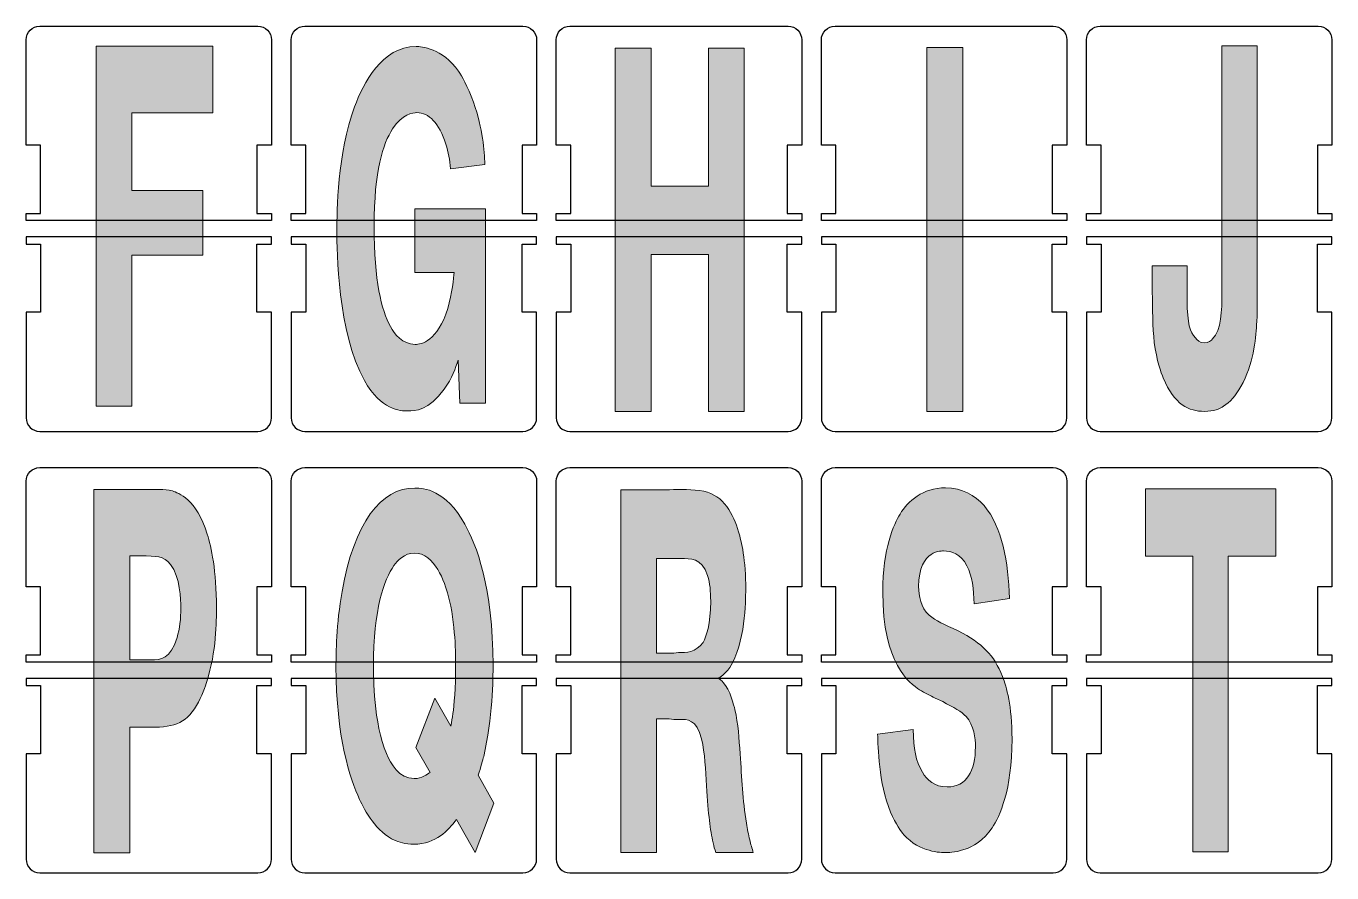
# Model space of a CAD drawing. Header units: millimetres. Extents: x 39 to 639, y -9 to 390.
# Drawn here: x 335.3 to 622.7, y 192 to 378.3 of the extents above; entities that cross this region are included whole.
import ezdxf

# ---------------------------------------------------------------- set-up
doc = ezdxf.new("R2010")
doc.units = ezdxf.units.MM
doc.header["$MEASUREMENT"] = 0
doc.layers.get('0').update_dxf_attribs({"lineweight": 0})

# ---------------------------------------------------------------- blocks, each defined once
blk = doc.blocks.new('Block_5')
at = {"true_color": 0xff0000, "transparency": 33554687}
h = blk.add_hatch(color=1, dxfattribs=at)
h.dxf.hatch_style = 2
edge = h.paths.add_edge_path()
edge.add_spline(control_points=[(358.62, 327.89), (358.62, 327.89), (358.62, 294.68), (358.62, 294.68), (358.62, 294.68), (350.77, 294.68), (350.77, 294.68), (350.77, 294.68), (350.77, 373.89), (350.77, 373.89), (350.77, 373.89), (376.4, 373.89), (376.4, 373.89), (376.4, 373.89), (376.4, 359.19), (376.4, 359.19), (376.4, 359.19), (358.62, 359.19), (358.62, 359.19), (358.62, 359.19), (358.62, 342.14), (358.62, 342.14), (358.62, 342.14), (374.23, 342.14), (374.23, 342.14), (374.23, 342.14), (374.23, 327.89), (374.23, 327.89), (374.23, 327.89), (358.62, 327.89), (358.62, 327.89)], knot_values=[0, 0, 0, 0, 1, 1, 1, 2, 2, 2, 3, 3, 3, 4, 4, 4, 5, 5, 5, 6, 6, 6, 7, 7, 7, 8, 8, 8, 9, 9, 9, 10, 10, 10, 10], degree=3, periodic=0)
blk.add_open_spline([(358.62, 327.89), (358.62, 327.89), (358.62, 294.68), (358.62, 294.68), (358.62, 294.68), (350.77, 294.68), (350.77, 294.68), (350.77, 294.68), (350.77, 373.89), (350.77, 373.89), (350.77, 373.89), (376.4, 373.89), (376.4, 373.89), (376.4, 373.89), (376.4, 359.19), (376.4, 359.19), (376.4, 359.19), (358.62, 359.19), (358.62, 359.19), (358.62, 359.19), (358.62, 342.14), (358.62, 342.14), (358.62, 342.14), (374.23, 342.14), (374.23, 342.14), (374.23, 342.14), (374.23, 327.89), (374.23, 327.89), (374.23, 327.89), (358.62, 327.89), (358.62, 327.89)], degree=3, knots=[0, 0, 0, 0, 1, 1, 1, 2, 2, 2, 3, 3, 3, 4, 4, 4, 5, 5, 5, 6, 6, 6, 7, 7, 7, 8, 8, 8, 9, 9, 9, 10, 10, 10, 10])
blk = doc.blocks.new('Block_6')
at = {"true_color": 0xff0000, "transparency": 33554687}
h = blk.add_hatch(color=1, dxfattribs=at)
h.dxf.hatch_style = 2
edge = h.paths.add_edge_path()
edge.add_spline(control_points=[(420.89, 324.11), (420.89, 324.11), (420.89, 338.11), (420.89, 338.11), (420.89, 338.11), (436.45, 338.11), (436.45, 338.11), (436.45, 338.11), (436.45, 295.36), (436.45, 295.36), (436.45, 295.36), (430.77, 295.36), (430.77, 295.36), (430.77, 295.36), (430.38, 304.8), (430.38, 304.8), (429.83, 303.06), (429.09, 300.89), (427.31, 298.4), (424.06, 293.73), (420.8, 293.62), (419.36, 293.62), (417.63, 293.62), (413.49, 293.73), (409.78, 300.35), (403.86, 310.88), (403.71, 329), (403.71, 333.23), (403.71, 337.57), (403.81, 350.16), (407.61, 360.57), (409.54, 365.68), (413.63, 373.81), (421.14, 373.81), (422.33, 373.81), (426.87, 373.49), (430.48, 368.39), (431.22, 367.3), (432.45, 365.24), (433.78, 361.55), (435.86, 355.47), (436.16, 351.03), (436.3, 347.88), (436.3, 347.88), (428.75, 346.9), (428.75, 346.9), (428.5, 348.96), (428.3, 350.48), (427.71, 352.33), (426.28, 356.99), (423.86, 359.27), (421.34, 359.27), (420.45, 359.27), (418.08, 358.95), (415.96, 355.69), (413.88, 352.44), (411.91, 346.47), (411.91, 334.31), (411.91, 322.16), (413.49, 315.87), (415.51, 312.18), (416.4, 310.55), (418.08, 308.27), (420.94, 308.27), (422.28, 308.27), (425.88, 308.92), (428.11, 316.19), (429.09, 319.45), (429.39, 322.92), (429.54, 324.11), (429.54, 324.11), (420.89, 324.11), (420.89, 324.11)], knot_values=[0, 0, 0, 0, 1, 1, 1, 2, 2, 2, 3, 3, 3, 4, 4, 4, 5, 5, 5, 6, 6, 6, 7, 7, 7, 8, 8, 8, 9, 9, 9, 10, 10, 10, 11, 11, 11, 12, 12, 12, 13, 13, 13, 14, 14, 14, 15, 15, 15, 16, 16, 16, 17, 17, 17, 18, 18, 18, 19, 19, 19, 20, 20, 20, 21, 21, 21, 22, 22, 22, 23, 23, 23, 24, 24, 24, 24], degree=3, periodic=0)
blk.add_open_spline([(420.89, 324.11), (420.89, 324.11), (420.89, 338.11), (420.89, 338.11), (420.89, 338.11), (436.45, 338.11), (436.45, 338.11), (436.45, 338.11), (436.45, 295.36), (436.45, 295.36), (436.45, 295.36), (430.77, 295.36), (430.77, 295.36), (430.77, 295.36), (430.38, 304.8), (430.38, 304.8), (429.83, 303.06), (429.09, 300.89), (427.31, 298.4), (424.06, 293.73), (420.8, 293.62), (419.36, 293.62), (417.63, 293.62), (413.49, 293.73), (409.78, 300.35), (403.86, 310.88), (403.71, 329), (403.71, 333.23), (403.71, 337.57), (403.81, 350.16), (407.61, 360.57), (409.54, 365.68), (413.63, 373.81), (421.14, 373.81), (422.33, 373.81), (426.87, 373.49), (430.48, 368.39), (431.22, 367.3), (432.45, 365.24), (433.78, 361.55), (435.86, 355.47), (436.16, 351.03), (436.3, 347.88), (436.3, 347.88), (428.75, 346.9), (428.75, 346.9), (428.5, 348.96), (428.3, 350.48), (427.71, 352.33), (426.28, 356.99), (423.86, 359.27), (421.34, 359.27), (420.45, 359.27), (418.08, 358.95), (415.96, 355.69), (413.88, 352.44), (411.91, 346.47), (411.91, 334.31), (411.91, 322.16), (413.49, 315.87), (415.51, 312.18), (416.4, 310.55), (418.08, 308.27), (420.94, 308.27), (422.28, 308.27), (425.88, 308.92), (428.11, 316.19), (429.09, 319.45), (429.39, 322.92), (429.54, 324.11), (429.54, 324.11), (420.89, 324.11), (420.89, 324.11)], degree=3, knots=[0, 0, 0, 0, 1, 1, 1, 2, 2, 2, 3, 3, 3, 4, 4, 4, 5, 5, 5, 6, 6, 6, 7, 7, 7, 8, 8, 8, 9, 9, 9, 10, 10, 10, 11, 11, 11, 12, 12, 12, 13, 13, 13, 14, 14, 14, 15, 15, 15, 16, 16, 16, 17, 17, 17, 18, 18, 18, 19, 19, 19, 20, 20, 20, 21, 21, 21, 22, 22, 22, 23, 23, 23, 24, 24, 24, 24])
blk = doc.blocks.new('Block_7')
at = {"true_color": 0xff0000, "transparency": 33554687}
h = blk.add_hatch(color=1, dxfattribs=at)
h.dxf.hatch_style = 2
edge = h.paths.add_edge_path()
edge.add_spline(control_points=[(485.49, 373.45), (485.49, 373.45), (493.34, 373.45), (493.34, 373.45), (493.34, 373.45), (493.34, 293.47), (493.34, 293.47), (493.34, 293.47), (485.49, 293.47), (485.49, 293.47), (485.49, 293.47), (485.49, 328.02), (485.49, 328.02), (485.49, 328.02), (472.89, 328.02), (472.89, 328.02), (472.89, 328.02), (472.89, 293.47), (472.89, 293.47), (472.89, 293.47), (464.94, 293.47), (464.94, 293.47), (464.94, 293.47), (464.94, 373.45), (464.94, 373.45), (464.94, 373.45), (472.89, 373.45), (472.89, 373.45), (472.89, 373.45), (472.89, 343.09), (472.89, 343.09), (472.89, 343.09), (485.49, 343.09), (485.49, 343.09), (485.49, 343.09), (485.49, 373.45), (485.49, 373.45)], knot_values=[0, 0, 0, 0, 1, 1, 1, 2, 2, 2, 3, 3, 3, 4, 4, 4, 5, 5, 5, 6, 6, 6, 7, 7, 7, 8, 8, 8, 9, 9, 9, 10, 10, 10, 11, 11, 11, 12, 12, 12, 12], degree=3, periodic=0)
blk.add_open_spline([(485.49, 373.45), (485.49, 373.45), (493.34, 373.45), (493.34, 373.45), (493.34, 373.45), (493.34, 293.47), (493.34, 293.47), (493.34, 293.47), (485.49, 293.47), (485.49, 293.47), (485.49, 293.47), (485.49, 328.02), (485.49, 328.02), (485.49, 328.02), (472.89, 328.02), (472.89, 328.02), (472.89, 328.02), (472.89, 293.47), (472.89, 293.47), (472.89, 293.47), (464.94, 293.47), (464.94, 293.47), (464.94, 293.47), (464.94, 373.45), (464.94, 373.45), (464.94, 373.45), (472.89, 373.45), (472.89, 373.45), (472.89, 373.45), (472.89, 343.09), (472.89, 343.09), (472.89, 343.09), (485.49, 343.09), (485.49, 343.09), (485.49, 343.09), (485.49, 373.45), (485.49, 373.45)], degree=3, knots=[0, 0, 0, 0, 1, 1, 1, 2, 2, 2, 3, 3, 3, 4, 4, 4, 5, 5, 5, 6, 6, 6, 7, 7, 7, 8, 8, 8, 9, 9, 9, 10, 10, 10, 11, 11, 11, 12, 12, 12, 12])
blk = doc.blocks.new('Block_8')
at = {"true_color": 0xff0000, "transparency": 33554687}
h = blk.add_hatch(color=1, dxfattribs=at)
h.dxf.hatch_style = 2
edge = h.paths.add_edge_path()
edge.add_spline(control_points=[(541.43, 293.5), (541.43, 293.5), (533.57, 293.5), (533.57, 293.5), (533.57, 293.5), (533.57, 373.57), (533.57, 373.57), (533.57, 373.57), (541.43, 373.57), (541.43, 373.57), (541.43, 373.57), (541.43, 293.5), (541.43, 293.5)], knot_values=[0, 0, 0, 0, 1, 1, 1, 2, 2, 2, 3, 3, 3, 4, 4, 4, 4], degree=3, periodic=0)
blk.add_open_spline([(541.43, 293.5), (541.43, 293.5), (533.57, 293.5), (533.57, 293.5), (533.57, 293.5), (533.57, 373.57), (533.57, 373.57), (533.57, 373.57), (541.43, 373.57), (541.43, 373.57), (541.43, 373.57), (541.43, 293.5), (541.43, 293.5)], degree=3, knots=[0, 0, 0, 0, 1, 1, 1, 2, 2, 2, 3, 3, 3, 4, 4, 4, 4])
blk = doc.blocks.new('Block_9')
at = {"true_color": 0xff0000, "transparency": 33554687}
h = blk.add_hatch(color=1, dxfattribs=at)
h.dxf.hatch_style = 2
edge = h.paths.add_edge_path()
edge.add_spline(control_points=[(606.26, 325.55), (606.26, 323.1), (606.26, 320.75), (606.21, 318.3), (606.21, 317.52), (606.26, 314.95), (606.11, 312.5), (605.91, 309.37), (605.37, 303.79), (602.66, 299), (601.52, 296.99), (600.24, 295.54), (598.85, 294.65), (597.96, 294.09), (596.68, 293.53), (594.6, 293.53), (591.25, 293.53), (587.94, 294.98), (585.57, 300.89), (585.07, 302.01), (584.13, 304.69), (583.59, 308.7), (583.2, 312.05), (583.2, 316.29), (583.15, 319.75), (583.15, 319.75), (583.15, 325.55), (583.15, 325.55), (583.15, 325.55), (590.8, 325.55), (590.8, 325.55), (590.8, 325.55), (590.8, 318.08), (590.8, 318.08), (590.85, 312.72), (591.44, 310.94), (592.63, 309.71), (592.98, 309.26), (593.62, 308.59), (594.6, 308.59), (595.49, 308.59), (596.14, 309.15), (596.43, 309.48), (598.36, 311.49), (598.46, 315.62), (598.46, 319.75), (598.46, 319.75), (598.46, 373.97), (598.46, 373.97), (598.46, 373.97), (606.26, 373.97), (606.26, 373.97), (606.26, 373.97), (606.26, 325.55), (606.26, 325.55)], knot_values=[0, 0, 0, 0, 1, 1, 1, 2, 2, 2, 3, 3, 3, 4, 4, 4, 5, 5, 5, 6, 6, 6, 7, 7, 7, 8, 8, 8, 9, 9, 9, 10, 10, 10, 11, 11, 11, 12, 12, 12, 13, 13, 13, 14, 14, 14, 15, 15, 15, 16, 16, 16, 17, 17, 17, 18, 18, 18, 18], degree=3, periodic=0)
blk.add_open_spline([(606.26, 325.55), (606.26, 323.1), (606.26, 320.75), (606.21, 318.3), (606.21, 317.52), (606.26, 314.95), (606.11, 312.5), (605.91, 309.37), (605.37, 303.79), (602.66, 299), (601.52, 296.99), (600.24, 295.54), (598.85, 294.65), (597.96, 294.09), (596.68, 293.53), (594.6, 293.53), (591.25, 293.53), (587.94, 294.98), (585.57, 300.89), (585.07, 302.01), (584.13, 304.69), (583.59, 308.7), (583.2, 312.05), (583.2, 316.29), (583.15, 319.75), (583.15, 319.75), (583.15, 325.55), (583.15, 325.55), (583.15, 325.55), (590.8, 325.55), (590.8, 325.55), (590.8, 325.55), (590.8, 318.08), (590.8, 318.08), (590.85, 312.72), (591.44, 310.94), (592.63, 309.71), (592.98, 309.26), (593.62, 308.59), (594.6, 308.59), (595.49, 308.59), (596.14, 309.15), (596.43, 309.48), (598.36, 311.49), (598.46, 315.62), (598.46, 319.75), (598.46, 319.75), (598.46, 373.97), (598.46, 373.97), (598.46, 373.97), (606.26, 373.97), (606.26, 373.97), (606.26, 373.97), (606.26, 325.55), (606.26, 325.55)], degree=3, knots=[0, 0, 0, 0, 1, 1, 1, 2, 2, 2, 3, 3, 3, 4, 4, 4, 5, 5, 5, 6, 6, 6, 7, 7, 7, 8, 8, 8, 9, 9, 9, 10, 10, 10, 11, 11, 11, 12, 12, 12, 13, 13, 13, 14, 14, 14, 15, 15, 15, 16, 16, 16, 17, 17, 17, 18, 18, 18, 18])
blk = doc.blocks.new('Block_15')
at = {"true_color": 0xff0000, "transparency": 33554687}
h = blk.add_hatch(color=1, dxfattribs=at)
h.dxf.hatch_style = 2
edge = h.paths.add_edge_path()
edge.add_spline(control_points=[(358.12, 238.88), (358.12, 238.88), (362.76, 238.88), (362.76, 238.88), (365.03, 238.88), (367.11, 238.99), (368.54, 243.75), (369.13, 245.67), (369.38, 247.94), (369.38, 250.31), (369.38, 252.01), (369.23, 257.11), (367.11, 259.83), (365.62, 261.87), (363.95, 261.64), (360.59, 261.75), (360.59, 261.75), (358.12, 261.75), (358.12, 261.75), (358.12, 261.75), (358.12, 238.88), (358.12, 238.88)], knot_values=[0, 0, 0, 0, 1, 1, 1, 2, 2, 2, 3, 3, 3, 4, 4, 4, 5, 5, 5, 6, 6, 6, 7, 7, 7, 7], degree=3, periodic=0)
edge = h.paths.add_edge_path()
edge.add_spline(control_points=[(358.12, 196.41), (358.12, 196.41), (350.22, 196.41), (350.22, 196.41), (350.22, 196.41), (350.22, 276.36), (350.22, 276.36), (350.22, 276.36), (361.77, 276.36), (361.77, 276.36), (363.7, 276.36), (365.67, 276.47), (367.55, 276.02), (368.84, 275.57), (372.79, 274.32), (375.21, 266.51), (376.05, 263.68), (377.23, 258.58), (377.23, 250.31), (377.23, 247.48), (377.18, 240.58), (375.11, 234.12), (374.81, 233.1), (374.02, 230.84), (372.84, 228.8), (370.32, 224.61), (367.6, 223.93), (361.67, 224.04), (361.67, 224.04), (358.12, 224.04), (358.12, 224.04), (358.12, 224.04), (358.12, 196.41), (358.12, 196.41)], knot_values=[0, 0, 0, 0, 1, 1, 1, 2, 2, 2, 3, 3, 3, 4, 4, 4, 5, 5, 5, 6, 6, 6, 7, 7, 7, 8, 8, 8, 9, 9, 9, 10, 10, 10, 11, 11, 11, 11], degree=3, periodic=0)
for points, knots in [([(358.12, 196.41), (358.12, 196.41), (350.22, 196.41), (350.22, 196.41), (350.22, 196.41), (350.22, 276.36), (350.22, 276.36), (350.22, 276.36), (361.77, 276.36), (361.77, 276.36), (363.7, 276.36), (365.67, 276.47), (367.55, 276.02), (368.84, 275.57), (372.79, 274.32), (375.21, 266.51), (376.05, 263.68), (377.23, 258.58), (377.23, 250.31), (377.23, 247.48), (377.18, 240.58), (375.11, 234.12), (374.81, 233.1), (374.02, 230.84), (372.84, 228.8), (370.32, 224.61), (367.6, 223.93), (361.67, 224.04), (361.67, 224.04), (358.12, 224.04), (358.12, 224.04), (358.12, 224.04), (358.12, 196.41), (358.12, 196.41)], [0, 0, 0, 0, 1, 1, 1, 2, 2, 2, 3, 3, 3, 4, 4, 4, 5, 5, 5, 6, 6, 6, 7, 7, 7, 8, 8, 8, 9, 9, 9, 10, 10, 10, 11, 11, 11, 11]), ([(358.12, 238.88), (358.12, 238.88), (362.76, 238.88), (362.76, 238.88), (365.03, 238.88), (367.11, 238.99), (368.54, 243.75), (369.13, 245.67), (369.38, 247.94), (369.38, 250.31), (369.38, 252.01), (369.23, 257.11), (367.11, 259.83), (365.62, 261.87), (363.95, 261.64), (360.59, 261.75), (360.59, 261.75), (358.12, 261.75), (358.12, 261.75), (358.12, 261.75), (358.12, 238.88), (358.12, 238.88)], [0, 0, 0, 0, 1, 1, 1, 2, 2, 2, 3, 3, 3, 4, 4, 4, 5, 5, 5, 6, 6, 6, 7, 7, 7, 7])]:
    blk.add_open_spline(points, degree=3, knots=knots)
blk = doc.blocks.new('Block_16')
at = {"true_color": 0xff0000, "transparency": 33554687}
h = blk.add_hatch(color=1, dxfattribs=at)
h.dxf.hatch_style = 2
edge = h.paths.add_edge_path()
edge.add_spline(control_points=[(425.25, 230.43), (425.25, 230.43), (428.81, 224.28), (428.81, 224.28), (428.96, 225.23), (429.11, 226.08), (429.25, 227.04), (429.5, 228.84), (429.85, 232.66), (429.85, 237.64), (429.85, 239.76), (429.85, 246.87), (428.22, 253.02), (427.48, 255.89), (425.25, 262.36), (420.76, 262.36), (418.54, 262.36), (417.06, 260.66), (416.27, 259.6), (414.09, 256.52), (411.77, 250.05), (411.77, 237.43), (411.77, 235.2), (411.77, 224.91), (414.64, 218.23), (415.57, 216.01), (417.35, 212.72), (420.76, 212.72), (422.39, 212.72), (423.62, 213.67), (424.22, 214.1), (424.22, 214.1), (421.11, 219.61), (421.11, 219.61), (421.11, 219.61), (425.25, 230.43), (425.25, 230.43)], knot_values=[0, 0, 0, 0, 1, 1, 1, 2, 2, 2, 3, 3, 3, 4, 4, 4, 5, 5, 5, 6, 6, 6, 7, 7, 7, 8, 8, 8, 9, 9, 9, 10, 10, 10, 11, 11, 11, 12, 12, 12, 12], degree=3, periodic=0)
edge = h.paths.add_edge_path()
edge.add_spline(control_points=[(434.14, 196.49), (434.14, 196.49), (430.04, 203.7), (430.04, 203.7), (428.17, 201.37), (425.55, 198.29), (420.66, 198.29), (418.78, 198.29), (417.15, 198.82), (416.51, 199.14), (412.41, 200.94), (409.84, 205.72), (408.71, 208.16), (406.63, 212.61), (403.52, 221.94), (403.52, 237.43), (403.52, 240.19), (403.57, 246.76), (404.86, 253.87), (407.47, 269.04), (413.45, 276.67), (420.86, 276.67), (422.83, 276.67), (427.58, 276.36), (431.87, 268.72), (434.34, 264.37), (438.09, 254.83), (438.09, 237.75), (438.09, 234.89), (437.95, 225.87), (436.02, 217.6), (435.82, 216.85), (435.43, 215.26), (434.84, 213.46), (434.84, 213.46), (438.29, 207.31), (438.29, 207.31), (438.29, 207.31), (434.14, 196.49), (434.14, 196.49)], knot_values=[0, 0, 0, 0, 1, 1, 1, 2, 2, 2, 3, 3, 3, 4, 4, 4, 5, 5, 5, 6, 6, 6, 7, 7, 7, 8, 8, 8, 9, 9, 9, 10, 10, 10, 11, 11, 11, 12, 12, 12, 13, 13, 13, 13], degree=3, periodic=0)
for points, knots in [([(434.14, 196.49), (434.14, 196.49), (430.04, 203.7), (430.04, 203.7), (428.17, 201.37), (425.55, 198.29), (420.66, 198.29), (418.78, 198.29), (417.15, 198.82), (416.51, 199.14), (412.41, 200.94), (409.84, 205.72), (408.71, 208.16), (406.63, 212.61), (403.52, 221.94), (403.52, 237.43), (403.52, 240.19), (403.57, 246.76), (404.86, 253.87), (407.47, 269.04), (413.45, 276.67), (420.86, 276.67), (422.83, 276.67), (427.58, 276.36), (431.87, 268.72), (434.34, 264.37), (438.09, 254.83), (438.09, 237.75), (438.09, 234.89), (437.95, 225.87), (436.02, 217.6), (435.82, 216.85), (435.43, 215.26), (434.84, 213.46), (434.84, 213.46), (438.29, 207.31), (438.29, 207.31), (438.29, 207.31), (434.14, 196.49), (434.14, 196.49)], [0, 0, 0, 0, 1, 1, 1, 2, 2, 2, 3, 3, 3, 4, 4, 4, 5, 5, 5, 6, 6, 6, 7, 7, 7, 8, 8, 8, 9, 9, 9, 10, 10, 10, 11, 11, 11, 12, 12, 12, 13, 13, 13, 13]), ([(425.25, 230.43), (425.25, 230.43), (428.81, 224.28), (428.81, 224.28), (428.96, 225.23), (429.11, 226.08), (429.25, 227.04), (429.5, 228.84), (429.85, 232.66), (429.85, 237.64), (429.85, 239.76), (429.85, 246.87), (428.22, 253.02), (427.48, 255.89), (425.25, 262.36), (420.76, 262.36), (418.54, 262.36), (417.06, 260.66), (416.27, 259.6), (414.09, 256.52), (411.77, 250.05), (411.77, 237.43), (411.77, 235.2), (411.77, 224.91), (414.64, 218.23), (415.57, 216.01), (417.35, 212.72), (420.76, 212.72), (422.39, 212.72), (423.62, 213.67), (424.22, 214.1), (424.22, 214.1), (421.11, 219.61), (421.11, 219.61), (421.11, 219.61), (425.25, 230.43), (425.25, 230.43)], [0, 0, 0, 0, 1, 1, 1, 2, 2, 2, 3, 3, 3, 4, 4, 4, 5, 5, 5, 6, 6, 6, 7, 7, 7, 8, 8, 8, 9, 9, 9, 10, 10, 10, 11, 11, 11, 12, 12, 12, 12])]:
    blk.add_open_spline(points, degree=3, knots=knots)
blk = doc.blocks.new('Block_17')
at = {"true_color": 0xff0000, "transparency": 33554687}
h = blk.add_hatch(color=1, dxfattribs=at)
h.dxf.hatch_style = 2
edge = h.paths.add_edge_path()
edge.add_spline(control_points=[(474.07, 240.33), (474.07, 240.33), (476.78, 240.33), (476.78, 240.33), (477.48, 240.33), (478.22, 240.33), (478.91, 240.45), (480.54, 240.45), (482.76, 240.45), (484.29, 242.71), (485.03, 243.95), (485.97, 246.67), (485.97, 251.76), (485.97, 253.9), (485.82, 255.71), (485.28, 257.41), (484, 261.37), (481.38, 261.14), (479.5, 261.14), (479.5, 261.14), (474.07, 261.14), (474.07, 261.14), (474.07, 261.14), (474.07, 240.33), (474.07, 240.33)], knot_values=[0, 0, 0, 0, 1, 1, 1, 2, 2, 2, 3, 3, 3, 4, 4, 4, 5, 5, 5, 6, 6, 6, 7, 7, 7, 8, 8, 8, 8], degree=3, periodic=0)
edge = h.paths.add_edge_path()
edge.add_spline(control_points=[(474.07, 196.46), (474.07, 196.46), (466.22, 196.46), (466.22, 196.46), (466.22, 196.46), (466.22, 276.3), (466.22, 276.3), (466.22, 276.3), (476.88, 276.3), (476.88, 276.3), (479.4, 276.41), (481.92, 276.41), (484.44, 275.96), (488.88, 275.05), (490.96, 270.87), (492.1, 267.02), (492.74, 264.99), (493.72, 260.8), (493.68, 254.36), (493.68, 251.87), (493.58, 242.37), (490.17, 237.17), (488.98, 235.47), (488.14, 235.13), (487.55, 234.79), (487.9, 234.68), (488.44, 234.23), (488.74, 233.89), (490.22, 232.31), (491.11, 228.8), (491.3, 227.9), (492.05, 224.73), (492.19, 221.56), (492.44, 218.17), (492.84, 212.63), (492.98, 208.22), (493.87, 202.9), (494.07, 201.66), (494.27, 200.42), (494.56, 199.28), (494.81, 198.27), (495.06, 197.36), (495.35, 196.46), (495.35, 196.46), (487.11, 196.46), (487.11, 196.46), (486.86, 197.14), (486.66, 197.81), (486.51, 198.61), (485.82, 201.55), (485.48, 204.6), (485.08, 211.16), (484.83, 214.66), (484.74, 218.28), (483.95, 221.45), (482.81, 225.86), (480.98, 225.75), (478.91, 225.75), (478.22, 225.75), (477.53, 225.75), (476.83, 225.86), (476.83, 225.86), (474.07, 225.86), (474.07, 225.86), (474.07, 225.86), (474.07, 196.46), (474.07, 196.46)], knot_values=[0, 0, 0, 0, 1, 1, 1, 2, 2, 2, 3, 3, 3, 4, 4, 4, 5, 5, 5, 6, 6, 6, 7, 7, 7, 8, 8, 8, 9, 9, 9, 10, 10, 10, 11, 11, 11, 12, 12, 12, 13, 13, 13, 14, 14, 14, 15, 15, 15, 16, 16, 16, 17, 17, 17, 18, 18, 18, 19, 19, 19, 20, 20, 20, 21, 21, 21, 22, 22, 22, 22], degree=3, periodic=0)
for points, knots in [([(474.07, 196.46), (474.07, 196.46), (466.22, 196.46), (466.22, 196.46), (466.22, 196.46), (466.22, 276.3), (466.22, 276.3), (466.22, 276.3), (476.88, 276.3), (476.88, 276.3), (479.4, 276.41), (481.92, 276.41), (484.44, 275.96), (488.88, 275.05), (490.96, 270.87), (492.1, 267.02), (492.74, 264.99), (493.72, 260.8), (493.68, 254.36), (493.68, 251.87), (493.58, 242.37), (490.17, 237.17), (488.98, 235.47), (488.14, 235.13), (487.55, 234.79), (487.9, 234.68), (488.44, 234.23), (488.74, 233.89), (490.22, 232.31), (491.11, 228.8), (491.3, 227.9), (492.05, 224.73), (492.19, 221.56), (492.44, 218.17), (492.84, 212.63), (492.98, 208.22), (493.87, 202.9), (494.07, 201.66), (494.27, 200.42), (494.56, 199.28), (494.81, 198.27), (495.06, 197.36), (495.35, 196.46), (495.35, 196.46), (487.11, 196.46), (487.11, 196.46), (486.86, 197.14), (486.66, 197.81), (486.51, 198.61), (485.82, 201.55), (485.48, 204.6), (485.08, 211.16), (484.83, 214.66), (484.74, 218.28), (483.95, 221.45), (482.81, 225.86), (480.98, 225.75), (478.91, 225.75), (478.22, 225.75), (477.53, 225.75), (476.83, 225.86), (476.83, 225.86), (474.07, 225.86), (474.07, 225.86), (474.07, 225.86), (474.07, 196.46), (474.07, 196.46)], [0, 0, 0, 0, 1, 1, 1, 2, 2, 2, 3, 3, 3, 4, 4, 4, 5, 5, 5, 6, 6, 6, 7, 7, 7, 8, 8, 8, 9, 9, 9, 10, 10, 10, 11, 11, 11, 12, 12, 12, 13, 13, 13, 14, 14, 14, 15, 15, 15, 16, 16, 16, 17, 17, 17, 18, 18, 18, 19, 19, 19, 20, 20, 20, 21, 21, 21, 22, 22, 22, 22]), ([(474.07, 240.33), (474.07, 240.33), (476.78, 240.33), (476.78, 240.33), (477.48, 240.33), (478.22, 240.33), (478.91, 240.45), (480.54, 240.45), (482.76, 240.45), (484.29, 242.71), (485.03, 243.95), (485.97, 246.67), (485.97, 251.76), (485.97, 253.9), (485.82, 255.71), (485.28, 257.41), (484, 261.37), (481.38, 261.14), (479.5, 261.14), (479.5, 261.14), (474.07, 261.14), (474.07, 261.14), (474.07, 261.14), (474.07, 240.33), (474.07, 240.33)], [0, 0, 0, 0, 1, 1, 1, 2, 2, 2, 3, 3, 3, 4, 4, 4, 5, 5, 5, 6, 6, 6, 7, 7, 7, 8, 8, 8, 8])]:
    blk.add_open_spline(points, degree=3, knots=knots)
blk = doc.blocks.new('Block_18')
at = {"true_color": 0xff0000, "transparency": 33554687}
h = blk.add_hatch(color=1, dxfattribs=at)
h.dxf.hatch_style = 2
edge = h.paths.add_edge_path()
edge.add_spline(control_points=[(543.98, 251.19), (543.79, 254.45), (543.59, 257.27), (542.35, 259.55), (540.92, 262.27), (538.99, 262.81), (537.22, 262.81), (537.12, 262.81), (531.78, 263.35), (531.73, 254.99), (531.78, 252.93), (532.13, 250.43), (534.06, 248.69), (535.54, 247.39), (537.22, 246.74), (540.43, 245.22), (545.81, 242.5), (548.33, 239.89), (550.16, 235.23), (551.1, 232.84), (552.28, 228.82), (552.28, 221.43), (552.28, 210.14), (549.56, 204.38), (547.88, 201.89), (544.18, 196.35), (538.5, 196.46), (537.61, 196.46), (536.72, 196.46), (531.98, 196.46), (528.48, 200.37), (527.93, 201.02), (526.7, 202.65), (525.56, 205.36), (522.89, 211.88), (522.8, 219.7), (522.7, 222.52), (522.7, 222.52), (530.55, 223.5), (530.55, 223.5), (530.7, 219.26), (530.99, 216.66), (532.57, 214.16), (533.61, 212.42), (535.14, 210.9), (538.01, 210.9), (542.3, 210.9), (544.23, 214.48), (544.23, 219.7), (544.23, 221.54), (543.98, 224.47), (542.16, 226.43), (541.27, 227.41), (539.44, 228.38), (537.02, 229.69), (537.02, 229.69), (535.39, 230.45), (535.39, 230.45), (534.25, 230.99), (533.07, 231.53), (531.93, 232.29), (529.76, 233.7), (523.83, 237.94), (523.83, 253.8), (523.83, 263.46), (526.25, 268.67), (527.64, 270.95), (529.41, 273.78), (532.57, 276.71), (537.66, 276.71), (545.02, 276.6), (548.63, 270.63), (550.31, 263.89), (551.24, 260.2), (551.54, 256.51), (551.74, 252.38), (551.74, 252.38), (543.98, 251.19), (543.98, 251.19)], knot_values=[0, 0, 0, 0, 1, 1, 1, 2, 2, 2, 3, 3, 3, 4, 4, 4, 5, 5, 5, 6, 6, 6, 7, 7, 7, 8, 8, 8, 9, 9, 9, 10, 10, 10, 11, 11, 11, 12, 12, 12, 13, 13, 13, 14, 14, 14, 15, 15, 15, 16, 16, 16, 17, 17, 17, 18, 18, 18, 19, 19, 19, 20, 20, 20, 21, 21, 21, 22, 22, 22, 23, 23, 23, 24, 24, 24, 25, 25, 25, 26, 26, 26, 26], degree=3, periodic=0)
blk.add_open_spline([(543.98, 251.19), (543.79, 254.45), (543.59, 257.27), (542.35, 259.55), (540.92, 262.27), (538.99, 262.81), (537.22, 262.81), (537.12, 262.81), (531.78, 263.35), (531.73, 254.99), (531.78, 252.93), (532.13, 250.43), (534.06, 248.69), (535.54, 247.39), (537.22, 246.74), (540.43, 245.22), (545.81, 242.5), (548.33, 239.89), (550.16, 235.23), (551.1, 232.84), (552.28, 228.82), (552.28, 221.43), (552.28, 210.14), (549.56, 204.38), (547.88, 201.89), (544.18, 196.35), (538.5, 196.46), (537.61, 196.46), (536.72, 196.46), (531.98, 196.46), (528.48, 200.37), (527.93, 201.02), (526.7, 202.65), (525.56, 205.36), (522.89, 211.88), (522.8, 219.7), (522.7, 222.52), (522.7, 222.52), (530.55, 223.5), (530.55, 223.5), (530.7, 219.26), (530.99, 216.66), (532.57, 214.16), (533.61, 212.42), (535.14, 210.9), (538.01, 210.9), (542.3, 210.9), (544.23, 214.48), (544.23, 219.7), (544.23, 221.54), (543.98, 224.47), (542.16, 226.43), (541.27, 227.41), (539.44, 228.38), (537.02, 229.69), (537.02, 229.69), (535.39, 230.45), (535.39, 230.45), (534.25, 230.99), (533.07, 231.53), (531.93, 232.29), (529.76, 233.7), (523.83, 237.94), (523.83, 253.8), (523.83, 263.46), (526.25, 268.67), (527.64, 270.95), (529.41, 273.78), (532.57, 276.71), (537.66, 276.71), (545.02, 276.6), (548.63, 270.63), (550.31, 263.89), (551.24, 260.2), (551.54, 256.51), (551.74, 252.38), (551.74, 252.38), (543.98, 251.19), (543.98, 251.19)], degree=3, knots=[0, 0, 0, 0, 1, 1, 1, 2, 2, 2, 3, 3, 3, 4, 4, 4, 5, 5, 5, 6, 6, 6, 7, 7, 7, 8, 8, 8, 9, 9, 9, 10, 10, 10, 11, 11, 11, 12, 12, 12, 13, 13, 13, 14, 14, 14, 15, 15, 15, 16, 16, 16, 17, 17, 17, 18, 18, 18, 19, 19, 19, 20, 20, 20, 21, 21, 21, 22, 22, 22, 23, 23, 23, 24, 24, 24, 25, 25, 25, 26, 26, 26, 26])
blk = doc.blocks.new('Block_19')
at = {"true_color": 0xff0000, "transparency": 33554687}
h = blk.add_hatch(color=1, dxfattribs=at)
h.dxf.hatch_style = 2
edge = h.paths.add_edge_path()
edge.add_spline(control_points=[(599.88, 196.6), (599.88, 196.6), (592.07, 196.6), (592.07, 196.6), (592.07, 196.6), (592.07, 261.65), (592.07, 261.65), (592.07, 261.65), (581.65, 261.65), (581.65, 261.65), (581.65, 261.65), (581.65, 276.47), (581.65, 276.47), (581.65, 276.47), (610.3, 276.47), (610.3, 276.47), (610.3, 276.47), (610.3, 261.65), (610.3, 261.65), (610.3, 261.65), (599.88, 261.65), (599.88, 261.65), (599.88, 261.65), (599.88, 196.6), (599.88, 196.6)], knot_values=[0, 0, 0, 0, 1, 1, 1, 2, 2, 2, 3, 3, 3, 4, 4, 4, 5, 5, 5, 6, 6, 6, 7, 7, 7, 8, 8, 8, 8], degree=3, periodic=0)
blk.add_open_spline([(599.88, 196.6), (599.88, 196.6), (592.07, 196.6), (592.07, 196.6), (592.07, 196.6), (592.07, 261.65), (592.07, 261.65), (592.07, 261.65), (581.65, 261.65), (581.65, 261.65), (581.65, 261.65), (581.65, 276.47), (581.65, 276.47), (581.65, 276.47), (610.3, 276.47), (610.3, 276.47), (610.3, 276.47), (610.3, 261.65), (610.3, 261.65), (610.3, 261.65), (599.88, 261.65), (599.88, 261.65), (599.88, 261.65), (599.88, 196.6), (599.88, 196.6)], degree=3, knots=[0, 0, 0, 0, 1, 1, 1, 2, 2, 2, 3, 3, 3, 4, 4, 4, 5, 5, 5, 6, 6, 6, 7, 7, 7, 8, 8, 8, 8])

msp = doc.modelspace()

# ---------------------------------------------------------------- linework, layer by layer
at = {"color": 18, "lineweight": 25, "true_color": 0x000000}
for points in [[(335.33, 337.1), (335.33, 337.1), (335.33, 335.5), (335.33, 335.5), (335.33, 335.5), (389.33, 335.5), (389.33, 335.5), (389.33, 335.5), (389.33, 337.1), (389.33, 337.1), (389.33, 337.1), (386.13, 337.1), (386.13, 337.1), (386.13, 337.1), (386.13, 352.1), (386.13, 352.1), (386.13, 352.1), (389.33, 352.1), (389.33, 352.1), (389.33, 352.1), (389.33, 375.3), (389.33, 375.3), (389.33, 376.96), (387.99, 378.3), (386.33, 378.3), (386.33, 378.3), (338.33, 378.3), (338.33, 378.3), (336.68, 378.3), (335.33, 376.96), (335.33, 375.3), (335.33, 375.3), (335.33, 352.1), (335.33, 352.1), (335.33, 352.1), (338.53, 352.1), (338.53, 352.1), (338.53, 352.1), (338.53, 337.1), (338.53, 337.1), (338.53, 337.1), (335.33, 337.1), (335.33, 337.1)], [(393.67, 337.1), (393.67, 337.1), (393.67, 335.5), (393.67, 335.5), (393.67, 335.5), (447.67, 335.5), (447.67, 335.5), (447.67, 335.5), (447.67, 337.1), (447.67, 337.1), (447.67, 337.1), (444.47, 337.1), (444.47, 337.1), (444.47, 337.1), (444.47, 352.1), (444.47, 352.1), (444.47, 352.1), (447.67, 352.1), (447.67, 352.1), (447.67, 352.1), (447.67, 375.3), (447.67, 375.3), (447.67, 376.96), (446.32, 378.3), (444.67, 378.3), (444.67, 378.3), (396.67, 378.3), (396.67, 378.3), (395.01, 378.3), (393.67, 376.96), (393.67, 375.3), (393.67, 375.3), (393.67, 352.1), (393.67, 352.1), (393.67, 352.1), (396.87, 352.1), (396.87, 352.1), (396.87, 352.1), (396.87, 337.1), (396.87, 337.1), (396.87, 337.1), (393.67, 337.1), (393.67, 337.1)], [(452, 337.1), (452, 337.1), (452, 335.5), (452, 335.5), (452, 335.5), (506, 335.5), (506, 335.5), (506, 335.5), (506, 337.1), (506, 337.1), (506, 337.1), (502.8, 337.1), (502.8, 337.1), (502.8, 337.1), (502.8, 352.1), (502.8, 352.1), (502.8, 352.1), (506, 352.1), (506, 352.1), (506, 352.1), (506, 375.3), (506, 375.3), (506, 376.96), (504.66, 378.3), (503, 378.3), (503, 378.3), (455, 378.3), (455, 378.3), (453.34, 378.3), (452, 376.96), (452, 375.3), (452, 375.3), (452, 352.1), (452, 352.1), (452, 352.1), (455.2, 352.1), (455.2, 352.1), (455.2, 352.1), (455.2, 337.1), (455.2, 337.1), (455.2, 337.1), (452, 337.1), (452, 337.1)], [(510.33, 337.1), (510.33, 337.1), (510.33, 335.5), (510.33, 335.5), (510.33, 335.5), (564.33, 335.5), (564.33, 335.5), (564.33, 335.5), (564.33, 337.1), (564.33, 337.1), (564.33, 337.1), (561.13, 337.1), (561.13, 337.1), (561.13, 337.1), (561.13, 352.1), (561.13, 352.1), (561.13, 352.1), (564.33, 352.1), (564.33, 352.1), (564.33, 352.1), (564.33, 375.3), (564.33, 375.3), (564.33, 376.96), (562.99, 378.3), (561.33, 378.3), (561.33, 378.3), (513.33, 378.3), (513.33, 378.3), (511.68, 378.3), (510.33, 376.96), (510.33, 375.3), (510.33, 375.3), (510.33, 352.1), (510.33, 352.1), (510.33, 352.1), (513.53, 352.1), (513.53, 352.1), (513.53, 352.1), (513.53, 337.1), (513.53, 337.1), (513.53, 337.1), (510.33, 337.1), (510.33, 337.1)], [(568.67, 337.1), (568.67, 337.1), (568.67, 335.5), (568.67, 335.5), (568.67, 335.5), (622.67, 335.5), (622.67, 335.5), (622.67, 335.5), (622.67, 337.1), (622.67, 337.1), (622.67, 337.1), (619.47, 337.1), (619.47, 337.1), (619.47, 337.1), (619.47, 352.1), (619.47, 352.1), (619.47, 352.1), (622.67, 352.1), (622.67, 352.1), (622.67, 352.1), (622.67, 375.3), (622.67, 375.3), (622.67, 376.96), (621.32, 378.3), (619.67, 378.3), (619.67, 378.3), (571.67, 378.3), (571.67, 378.3), (570.01, 378.3), (568.67, 376.96), (568.67, 375.3), (568.67, 375.3), (568.67, 352.1), (568.67, 352.1), (568.67, 352.1), (571.87, 352.1), (571.87, 352.1), (571.87, 352.1), (571.87, 337.1), (571.87, 337.1), (571.87, 337.1), (568.67, 337.1), (568.67, 337.1)], [(335.33, 330.33), (335.33, 330.33), (335.33, 331.93), (335.33, 331.93), (335.33, 331.93), (389.33, 331.93), (389.33, 331.93), (389.33, 331.93), (389.33, 330.33), (389.33, 330.33), (389.33, 330.33), (386.13, 330.33), (386.13, 330.33), (386.13, 330.33), (386.13, 315.33), (386.13, 315.33), (386.13, 315.33), (389.33, 315.33), (389.33, 315.33), (389.33, 315.33), (389.33, 292.13), (389.33, 292.13), (389.33, 290.47), (387.99, 289.13), (386.33, 289.13), (386.33, 289.13), (338.33, 289.13), (338.33, 289.13), (336.68, 289.13), (335.33, 290.47), (335.33, 292.13), (335.33, 292.13), (335.33, 315.33), (335.33, 315.33), (335.33, 315.33), (338.53, 315.33), (338.53, 315.33), (338.53, 315.33), (338.53, 330.33), (338.53, 330.33), (338.53, 330.33), (335.33, 330.33), (335.33, 330.33)], [(393.67, 330.33), (393.67, 330.33), (393.67, 331.93), (393.67, 331.93), (393.67, 331.93), (447.67, 331.93), (447.67, 331.93), (447.67, 331.93), (447.67, 330.33), (447.67, 330.33), (447.67, 330.33), (444.47, 330.33), (444.47, 330.33), (444.47, 330.33), (444.47, 315.33), (444.47, 315.33), (444.47, 315.33), (447.67, 315.33), (447.67, 315.33), (447.67, 315.33), (447.67, 292.13), (447.67, 292.13), (447.67, 290.47), (446.32, 289.13), (444.67, 289.13), (444.67, 289.13), (396.67, 289.13), (396.67, 289.13), (395.01, 289.13), (393.67, 290.47), (393.67, 292.13), (393.67, 292.13), (393.67, 315.33), (393.67, 315.33), (393.67, 315.33), (396.87, 315.33), (396.87, 315.33), (396.87, 315.33), (396.87, 330.33), (396.87, 330.33), (396.87, 330.33), (393.67, 330.33), (393.67, 330.33)], [(452, 330.33), (452, 330.33), (452, 331.93), (452, 331.93), (452, 331.93), (506, 331.93), (506, 331.93), (506, 331.93), (506, 330.33), (506, 330.33), (506, 330.33), (502.8, 330.33), (502.8, 330.33), (502.8, 330.33), (502.8, 315.33), (502.8, 315.33), (502.8, 315.33), (506, 315.33), (506, 315.33), (506, 315.33), (506, 292.13), (506, 292.13), (506, 290.47), (504.66, 289.13), (503, 289.13), (503, 289.13), (455, 289.13), (455, 289.13), (453.34, 289.13), (452, 290.47), (452, 292.13), (452, 292.13), (452, 315.33), (452, 315.33), (452, 315.33), (455.2, 315.33), (455.2, 315.33), (455.2, 315.33), (455.2, 330.33), (455.2, 330.33), (455.2, 330.33), (452, 330.33), (452, 330.33)], [(510.33, 330.33), (510.33, 330.33), (510.33, 331.93), (510.33, 331.93), (510.33, 331.93), (564.33, 331.93), (564.33, 331.93), (564.33, 331.93), (564.33, 330.33), (564.33, 330.33), (564.33, 330.33), (561.13, 330.33), (561.13, 330.33), (561.13, 330.33), (561.13, 315.33), (561.13, 315.33), (561.13, 315.33), (564.33, 315.33), (564.33, 315.33), (564.33, 315.33), (564.33, 292.13), (564.33, 292.13), (564.33, 290.47), (562.99, 289.13), (561.33, 289.13), (561.33, 289.13), (513.33, 289.13), (513.33, 289.13), (511.68, 289.13), (510.33, 290.47), (510.33, 292.13), (510.33, 292.13), (510.33, 315.33), (510.33, 315.33), (510.33, 315.33), (513.53, 315.33), (513.53, 315.33), (513.53, 315.33), (513.53, 330.33), (513.53, 330.33), (513.53, 330.33), (510.33, 330.33), (510.33, 330.33)], [(568.67, 330.33), (568.67, 330.33), (568.67, 331.93), (568.67, 331.93), (568.67, 331.93), (622.67, 331.93), (622.67, 331.93), (622.67, 331.93), (622.67, 330.33), (622.67, 330.33), (622.67, 330.33), (619.47, 330.33), (619.47, 330.33), (619.47, 330.33), (619.47, 315.33), (619.47, 315.33), (619.47, 315.33), (622.67, 315.33), (622.67, 315.33), (622.67, 315.33), (622.67, 292.13), (622.67, 292.13), (622.67, 290.47), (621.32, 289.13), (619.67, 289.13), (619.67, 289.13), (571.67, 289.13), (571.67, 289.13), (570.01, 289.13), (568.67, 290.47), (568.67, 292.13), (568.67, 292.13), (568.67, 315.33), (568.67, 315.33), (568.67, 315.33), (571.87, 315.33), (571.87, 315.33), (571.87, 315.33), (571.87, 330.33), (571.87, 330.33), (571.87, 330.33), (568.67, 330.33), (568.67, 330.33)], [(335.33, 239.96), (335.33, 239.96), (335.33, 238.36), (335.33, 238.36), (335.33, 238.36), (389.33, 238.36), (389.33, 238.36), (389.33, 238.36), (389.33, 239.96), (389.33, 239.96), (389.33, 239.96), (386.13, 239.96), (386.13, 239.96), (386.13, 239.96), (386.13, 254.96), (386.13, 254.96), (386.13, 254.96), (389.33, 254.96), (389.33, 254.96), (389.33, 254.96), (389.33, 278.16), (389.33, 278.16), (389.33, 279.81), (387.99, 281.16), (386.33, 281.16), (386.33, 281.16), (338.33, 281.16), (338.33, 281.16), (336.68, 281.16), (335.33, 279.81), (335.33, 278.16), (335.33, 278.16), (335.33, 254.96), (335.33, 254.96), (335.33, 254.96), (338.53, 254.96), (338.53, 254.96), (338.53, 254.96), (338.53, 239.96), (338.53, 239.96), (338.53, 239.96), (335.33, 239.96), (335.33, 239.96)], [(393.67, 239.96), (393.67, 239.96), (393.67, 238.36), (393.67, 238.36), (393.67, 238.36), (447.67, 238.36), (447.67, 238.36), (447.67, 238.36), (447.67, 239.96), (447.67, 239.96), (447.67, 239.96), (444.47, 239.96), (444.47, 239.96), (444.47, 239.96), (444.47, 254.96), (444.47, 254.96), (444.47, 254.96), (447.67, 254.96), (447.67, 254.96), (447.67, 254.96), (447.67, 278.16), (447.67, 278.16), (447.67, 279.81), (446.32, 281.16), (444.67, 281.16), (444.67, 281.16), (396.67, 281.16), (396.67, 281.16), (395.01, 281.16), (393.67, 279.81), (393.67, 278.16), (393.67, 278.16), (393.67, 254.96), (393.67, 254.96), (393.67, 254.96), (396.87, 254.96), (396.87, 254.96), (396.87, 254.96), (396.87, 239.96), (396.87, 239.96), (396.87, 239.96), (393.67, 239.96), (393.67, 239.96)], [(452, 239.96), (452, 239.96), (452, 238.36), (452, 238.36), (452, 238.36), (506, 238.36), (506, 238.36), (506, 238.36), (506, 239.96), (506, 239.96), (506, 239.96), (502.8, 239.96), (502.8, 239.96), (502.8, 239.96), (502.8, 254.96), (502.8, 254.96), (502.8, 254.96), (506, 254.96), (506, 254.96), (506, 254.96), (506, 278.16), (506, 278.16), (506, 279.81), (504.66, 281.16), (503, 281.16), (503, 281.16), (455, 281.16), (455, 281.16), (453.34, 281.16), (452, 279.81), (452, 278.16), (452, 278.16), (452, 254.96), (452, 254.96), (452, 254.96), (455.2, 254.96), (455.2, 254.96), (455.2, 254.96), (455.2, 239.96), (455.2, 239.96), (455.2, 239.96), (452, 239.96), (452, 239.96)], [(510.33, 239.96), (510.33, 239.96), (510.33, 238.36), (510.33, 238.36), (510.33, 238.36), (564.33, 238.36), (564.33, 238.36), (564.33, 238.36), (564.33, 239.96), (564.33, 239.96), (564.33, 239.96), (561.13, 239.96), (561.13, 239.96), (561.13, 239.96), (561.13, 254.96), (561.13, 254.96), (561.13, 254.96), (564.33, 254.96), (564.33, 254.96), (564.33, 254.96), (564.33, 278.16), (564.33, 278.16), (564.33, 279.81), (562.99, 281.16), (561.33, 281.16), (561.33, 281.16), (513.33, 281.16), (513.33, 281.16), (511.68, 281.16), (510.33, 279.81), (510.33, 278.16), (510.33, 278.16), (510.33, 254.96), (510.33, 254.96), (510.33, 254.96), (513.53, 254.96), (513.53, 254.96), (513.53, 254.96), (513.53, 239.96), (513.53, 239.96), (513.53, 239.96), (510.33, 239.96), (510.33, 239.96)], [(568.67, 239.96), (568.67, 239.96), (568.67, 238.36), (568.67, 238.36), (568.67, 238.36), (622.67, 238.36), (622.67, 238.36), (622.67, 238.36), (622.67, 239.96), (622.67, 239.96), (622.67, 239.96), (619.47, 239.96), (619.47, 239.96), (619.47, 239.96), (619.47, 254.96), (619.47, 254.96), (619.47, 254.96), (622.67, 254.96), (622.67, 254.96), (622.67, 254.96), (622.67, 278.16), (622.67, 278.16), (622.67, 279.81), (621.32, 281.16), (619.67, 281.16), (619.67, 281.16), (571.67, 281.16), (571.67, 281.16), (570.01, 281.16), (568.67, 279.81), (568.67, 278.16), (568.67, 278.16), (568.67, 254.96), (568.67, 254.96), (568.67, 254.96), (571.87, 254.96), (571.87, 254.96), (571.87, 254.96), (571.87, 239.96), (571.87, 239.96), (571.87, 239.96), (568.67, 239.96), (568.67, 239.96)], [(335.33, 233.19), (335.33, 233.19), (335.33, 234.79), (335.33, 234.79), (335.33, 234.79), (389.33, 234.79), (389.33, 234.79), (389.33, 234.79), (389.33, 233.19), (389.33, 233.19), (389.33, 233.19), (386.13, 233.19), (386.13, 233.19), (386.13, 233.19), (386.13, 218.19), (386.13, 218.19), (386.13, 218.19), (389.33, 218.19), (389.33, 218.19), (389.33, 218.19), (389.33, 194.99), (389.33, 194.99), (389.33, 193.33), (387.99, 191.99), (386.33, 191.99), (386.33, 191.99), (338.33, 191.99), (338.33, 191.99), (336.68, 191.99), (335.33, 193.33), (335.33, 194.99), (335.33, 194.99), (335.33, 218.19), (335.33, 218.19), (335.33, 218.19), (338.53, 218.19), (338.53, 218.19), (338.53, 218.19), (338.53, 233.19), (338.53, 233.19), (338.53, 233.19), (335.33, 233.19), (335.33, 233.19)], [(393.67, 233.19), (393.67, 233.19), (393.67, 234.79), (393.67, 234.79), (393.67, 234.79), (447.67, 234.79), (447.67, 234.79), (447.67, 234.79), (447.67, 233.19), (447.67, 233.19), (447.67, 233.19), (444.47, 233.19), (444.47, 233.19), (444.47, 233.19), (444.47, 218.19), (444.47, 218.19), (444.47, 218.19), (447.67, 218.19), (447.67, 218.19), (447.67, 218.19), (447.67, 194.99), (447.67, 194.99), (447.67, 193.33), (446.32, 191.99), (444.67, 191.99), (444.67, 191.99), (396.67, 191.99), (396.67, 191.99), (395.01, 191.99), (393.67, 193.33), (393.67, 194.99), (393.67, 194.99), (393.67, 218.19), (393.67, 218.19), (393.67, 218.19), (396.87, 218.19), (396.87, 218.19), (396.87, 218.19), (396.87, 233.19), (396.87, 233.19), (396.87, 233.19), (393.67, 233.19), (393.67, 233.19)], [(452, 233.19), (452, 233.19), (452, 234.79), (452, 234.79), (452, 234.79), (506, 234.79), (506, 234.79), (506, 234.79), (506, 233.19), (506, 233.19), (506, 233.19), (502.8, 233.19), (502.8, 233.19), (502.8, 233.19), (502.8, 218.19), (502.8, 218.19), (502.8, 218.19), (506, 218.19), (506, 218.19), (506, 218.19), (506, 194.99), (506, 194.99), (506, 193.33), (504.66, 191.99), (503, 191.99), (503, 191.99), (455, 191.99), (455, 191.99), (453.34, 191.99), (452, 193.33), (452, 194.99), (452, 194.99), (452, 218.19), (452, 218.19), (452, 218.19), (455.2, 218.19), (455.2, 218.19), (455.2, 218.19), (455.2, 233.19), (455.2, 233.19), (455.2, 233.19), (452, 233.19), (452, 233.19)], [(510.33, 233.19), (510.33, 233.19), (510.33, 234.79), (510.33, 234.79), (510.33, 234.79), (564.33, 234.79), (564.33, 234.79), (564.33, 234.79), (564.33, 233.19), (564.33, 233.19), (564.33, 233.19), (561.13, 233.19), (561.13, 233.19), (561.13, 233.19), (561.13, 218.19), (561.13, 218.19), (561.13, 218.19), (564.33, 218.19), (564.33, 218.19), (564.33, 218.19), (564.33, 194.99), (564.33, 194.99), (564.33, 193.33), (562.99, 191.99), (561.33, 191.99), (561.33, 191.99), (513.33, 191.99), (513.33, 191.99), (511.68, 191.99), (510.33, 193.33), (510.33, 194.99), (510.33, 194.99), (510.33, 218.19), (510.33, 218.19), (510.33, 218.19), (513.53, 218.19), (513.53, 218.19), (513.53, 218.19), (513.53, 233.19), (513.53, 233.19), (513.53, 233.19), (510.33, 233.19), (510.33, 233.19)], [(568.67, 233.19), (568.67, 233.19), (568.67, 234.79), (568.67, 234.79), (568.67, 234.79), (622.67, 234.79), (622.67, 234.79), (622.67, 234.79), (622.67, 233.19), (622.67, 233.19), (622.67, 233.19), (619.47, 233.19), (619.47, 233.19), (619.47, 233.19), (619.47, 218.19), (619.47, 218.19), (619.47, 218.19), (622.67, 218.19), (622.67, 218.19), (622.67, 218.19), (622.67, 194.99), (622.67, 194.99), (622.67, 193.33), (621.32, 191.99), (619.67, 191.99), (619.67, 191.99), (571.67, 191.99), (571.67, 191.99), (570.01, 191.99), (568.67, 193.33), (568.67, 194.99), (568.67, 194.99), (568.67, 218.19), (568.67, 218.19), (568.67, 218.19), (571.87, 218.19), (571.87, 218.19), (571.87, 218.19), (571.87, 233.19), (571.87, 233.19), (571.87, 233.19), (568.67, 233.19), (568.67, 233.19)]]:
    msp.add_open_spline(points, degree=3, knots=[0, 0, 0, 0, 1, 1, 1, 2, 2, 2, 3, 3, 3, 4, 4, 4, 5, 5, 5, 6, 6, 6, 7, 7, 7, 8, 8, 8, 9, 9, 9, 10, 10, 10, 11, 11, 11, 12, 12, 12, 13, 13, 13, 14, 14, 14, 14], dxfattribs=at)

# ---------------------------------------------------------------- block references
for name in ['Block_5', 'Block_6', 'Block_8', 'Block_9', 'Block_7', 'Block_15', 'Block_16', 'Block_17', 'Block_18', 'Block_19']:
    msp.add_blockref(name, (0, 0))

doc.saveas('drawing.dxf')
